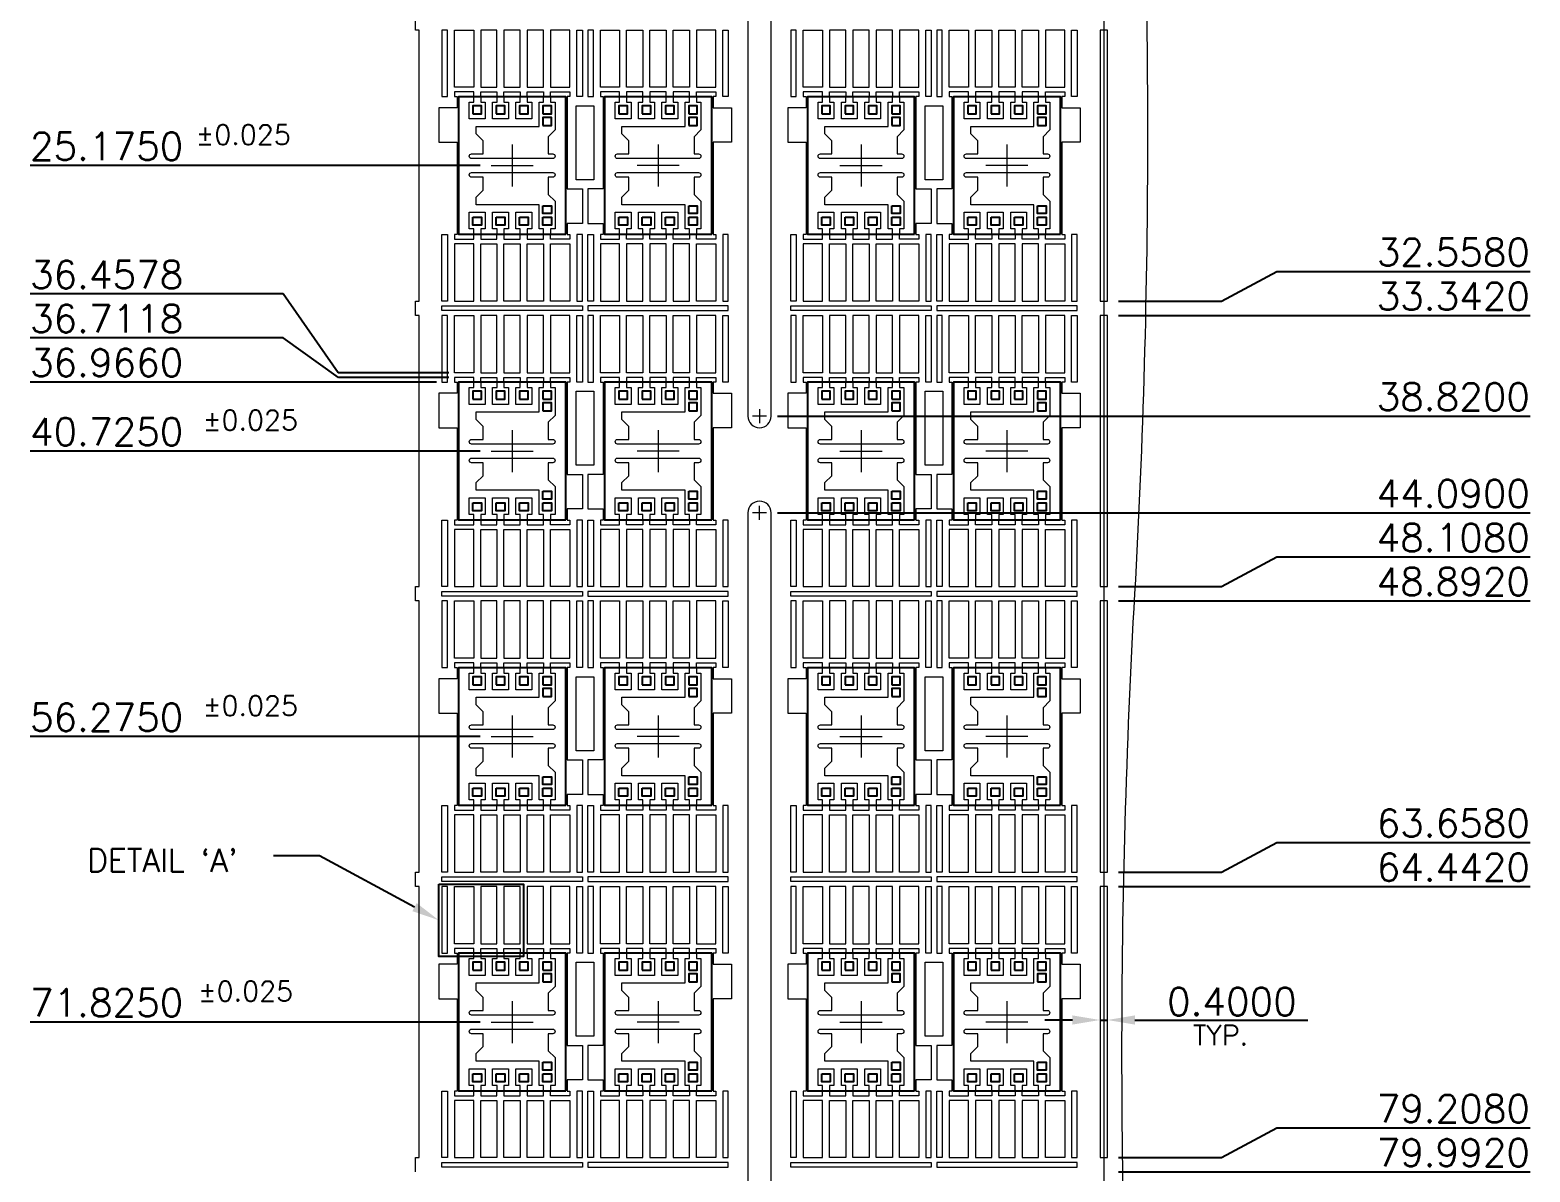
# Model space of a CAD drawing. Extents: x 13 to 152, y 24 to 226.
# Drawn here: x 12.8 to 94.5, y 127 to 189.2 of the extents above; entities that cross this region are included whole.
import ezdxf
from ezdxf.enums import TextEntityAlignment as Align
from ezdxf.lldxf.tags import DXFTag

# ---------------------------------------------------------------- set-up
doc = ezdxf.new("R2010")
doc.units = 0
for name, color, linetype in [('CEN', 2, 'CENTER'), ('COIN-LINE', 4, 'Continuous'), ('DIM', 7, 'Continuous'), ('LF-LINE', 1, 'Continuous'), ('PKG-OUT', 3, 'HIDDEN')]:
    doc.layers.add(name, color=color, linetype=linetype)
doc.styles.add('5.0-8.0 UNIT', font='SIMPLEX.shx', dxfattribs={"height": 0.15})
doc.styles.add('75_100   LAYOUT', font='SIMPLEX.shx', dxfattribs={"height": 1.5})
tags = doc.linetypes.add('CENTER', pattern=[2, 1.25, -0.25, 0.25, -0.25]).pattern_tags.tags
tags[10:11] = [DXFTag(74, 4), DXFTag(75, 0), DXFTag(340, '0'), DXFTag(46, 1.0), DXFTag(50, 0.0), DXFTag(44, 0.0), DXFTag(45, 0.0)]
tags[8:9] = [DXFTag(74, 4), DXFTag(75, 0), DXFTag(340, '0'), DXFTag(46, 1.0), DXFTag(50, 0.0), DXFTag(44, 0.0), DXFTag(45, 0.0)]
tags[6:7] = [DXFTag(74, 4), DXFTag(75, 0), DXFTag(340, '0'), DXFTag(46, 1.0), DXFTag(50, 0.0), DXFTag(44, 0.0), DXFTag(45, 0.0)]
tags[4:5] = [DXFTag(74, 4), DXFTag(75, 0), DXFTag(340, '0'), DXFTag(46, 1.0), DXFTag(50, 0.0), DXFTag(44, 0.0), DXFTag(45, 0.0)]
tags = doc.linetypes.add('HIDDEN', pattern=[0.375, 0.25, -0.125]).pattern_tags.tags
tags[6:7] = [DXFTag(74, 4), DXFTag(75, 0), DXFTag(340, '0'), DXFTag(46, 1.0), DXFTag(50, 0.0), DXFTag(44, 0.0), DXFTag(45, 0.0)]
tags[4:5] = [DXFTag(74, 4), DXFTag(75, 0), DXFTag(340, '0'), DXFTag(46, 1.0), DXFTag(50, 0.0), DXFTag(44, 0.0), DXFTag(45, 0.0)]

# ---------------------------------------------------------------- blocks, each defined once
blk = doc.blocks.new('A$C694c3807')
at = {"lineweight": 0}
for points in [[(2.096, 4.126), (2.096, 3.835), (2.337, 3.835), (2.337, 2.319), (1.969, 1.951), (1.969, 1.016), (2.21, 1.016, -1), (2.21, 0.762), (-2.21, 0.762, -1), (-2.21, 1.016), (-1.587, 1.016), (-1.587, 1.722), (-1.968, 2.103), (-1.968, 2.517), (1.473, 2.517), (1.473, 3.835), (1.715, 3.835), (1.715, 4.126)], [(1.715, -3.364), (1.715, -3.073), (1.473, -3.073), (1.473, -1.755), (-1.968, -1.755), (-1.968, -1.341), (-1.587, -0.96), (-1.587, -0.254), (-2.21, -0.254, -1), (-2.21, 0), (2.21, 0, -1), (2.21, -0.254), (1.969, -0.254), (1.969, -1.189), (2.337, -1.557), (2.337, -3.073), (2.096, -3.073), (2.096, -3.364)]]:
    blk.add_lwpolyline(points, format="xyb", dxfattribs=at)
for points in [[(-1.715, 4.126), (-1.715, 3.835), (-1.473, 3.835), (-1.473, 2.921), (-2.337, 2.921), (-2.337, 3.835), (-2.095, 3.835), (-2.095, 4.126)], [(-0.445, 4.126), (-0.445, 3.835), (-0.203, 3.835), (-0.203, 2.921), (-1.067, 2.921), (-1.067, 3.835), (-0.825, 3.835), (-0.825, 4.126)], [(0.826, 4.126), (0.826, 3.835), (1.067, 3.835), (1.067, 2.921), (0.203, 2.921), (0.203, 3.835), (0.444, 3.835), (0.444, 4.126)], [(-2.095, -3.364), (-2.095, -3.073), (-2.337, -3.073), (-2.337, -2.159), (-1.473, -2.159), (-1.473, -3.073), (-1.715, -3.073), (-1.715, -3.364)], [(-0.825, -3.364), (-0.825, -3.073), (-1.067, -3.073), (-1.067, -2.159), (-0.203, -2.159), (-0.203, -3.073), (-0.445, -3.073), (-0.445, -3.364)], [(0.444, -3.364), (0.444, -3.073), (0.203, -3.073), (0.203, -2.159), (1.067, -2.159), (1.067, -3.073), (0.826, -3.073), (0.826, -3.364)]]:
    blk.add_lwpolyline(points, dxfattribs=at)
for points in [[(-2.137, 3.201), (-1.673, 3.201), (-1.673, 3.635), (-2.137, 3.635)], [(-0.867, 3.201), (-0.403, 3.201), (-0.403, 3.635), (-0.867, 3.635)], [(0.403, 3.201), (0.867, 3.201), (0.867, 3.635), (0.403, 3.635)], [(1.673, 3.201), (2.137, 3.201), (2.137, 3.635), (1.673, 3.635)], [(1.673, 2.567), (2.137, 2.567), (2.137, 3.001), (1.673, 3.001)], [(-2.137, -2.439), (-1.673, -2.439), (-1.673, -2.873), (-2.137, -2.873)], [(-0.867, -2.439), (-0.403, -2.439), (-0.403, -2.873), (-0.867, -2.873)], [(0.403, -2.439), (0.867, -2.439), (0.867, -2.873), (0.403, -2.873)], [(1.673, -1.805), (2.137, -1.805), (2.137, -2.239), (1.673, -2.239)], [(1.673, -2.439), (2.137, -2.439), (2.137, -2.873), (1.673, -2.873)]]:
    blk.add_lwpolyline(points, close=True)
at = {"layer": 'PKG-OUT'}
blk.add_lwpolyline([(2.92, -3.364), (2.92, 4.126), (-2.92, 4.126), (-2.92, -3.364)], close=True, dxfattribs=at)

msp = doc.modelspace()

# ---------------------------------------------------------------- linework, layer by layer
at = {"lineweight": 0}
for points in [[(36.938, 185.527), (36.938, 185.795), (35.889, 185.795), (35.889, 185.541), (36.039, 185.541), (36.039, 184.932), (35.039, 184.932), (35.039, 183.052), (36.039, 183.052), (36.039, 181.637), (36.039, 181.637), (36.039, 178.023), (35.889, 178.023), (35.889, 177.769), (36.938, 177.769), (36.938, 178.037)], [(37.319, 185.527), (37.319, 185.795), (38.208, 185.795), (38.208, 185.527)], [(38.589, 185.527), (38.589, 185.795), (39.478, 185.795), (39.478, 185.527)], [(39.859, 185.527), (39.859, 185.795), (40.748, 185.795), (40.748, 185.527)], [(41.129, 185.527), (41.129, 185.795), (42.179, 185.795), (42.179, 185.541), (42.029, 185.541), (42.029, 185.541), (42.029, 180.512), (42.86, 180.512), (42.86, 178.632), (42.029, 178.632), (42.029, 178.023), (42.179, 178.023), (42.179, 177.769), (41.129, 177.769), (41.129, 178.037)], [(44.89, 185.527), (44.89, 185.795), (43.841, 185.795), (43.841, 185.541), (43.991, 185.541), (43.991, 185.541), (43.991, 180.512), (43.16, 180.512), (43.16, 178.632), (43.991, 178.632), (43.991, 178.023), (43.841, 178.023), (43.841, 177.769), (44.89, 177.769), (44.89, 178.037)], [(46.16, 185.527), (46.16, 185.795), (45.271, 185.795), (45.271, 185.527)], [(47.43, 185.527), (47.43, 185.795), (46.541, 185.795), (46.541, 185.527)], [(48.7, 185.527), (48.7, 185.795), (47.811, 185.795), (47.811, 185.527)], [(49.081, 185.527), (49.081, 185.795), (50.131, 185.795), (50.131, 185.541), (49.981, 185.541), (49.981, 184.932), (50.981, 184.932), (50.981, 183.052), (49.981, 183.052), (49.981, 181.637), (49.981, 181.637), (49.981, 178.023), (50.131, 178.023), (50.131, 177.769), (49.081, 177.769), (49.081, 178.037)], [(55.946, 185.527), (55.946, 185.795), (54.897, 185.795), (54.897, 185.541), (55.047, 185.541), (55.047, 184.932), (54.047, 184.932), (54.047, 183.052), (55.047, 183.052), (55.047, 181.637), (55.047, 181.637), (55.047, 178.023), (54.897, 178.023), (54.897, 177.769), (55.946, 177.769), (55.946, 178.037)], [(56.327, 185.527), (56.327, 185.795), (57.216, 185.795), (57.216, 185.527)], [(57.597, 185.527), (57.597, 185.795), (58.486, 185.795), (58.486, 185.527)], [(58.867, 185.527), (58.867, 185.795), (59.756, 185.795), (59.756, 185.527)], [(60.137, 185.527), (60.137, 185.795), (61.187, 185.795), (61.187, 185.541), (61.037, 185.541), (61.037, 185.541), (61.037, 180.512), (61.868, 180.512), (61.868, 178.632), (61.037, 178.632), (61.037, 178.023), (61.187, 178.023), (61.187, 177.769), (60.137, 177.769), (60.137, 178.037)], [(63.898, 185.527), (63.898, 185.795), (62.849, 185.795), (62.849, 185.541), (62.999, 185.541), (62.999, 185.541), (62.999, 180.512), (62.168, 180.512), (62.168, 178.632), (62.999, 178.632), (62.999, 178.023), (62.849, 178.023), (62.849, 177.769), (63.898, 177.769), (63.898, 178.037)], [(65.168, 185.527), (65.168, 185.795), (64.279, 185.795), (64.279, 185.527)], [(66.438, 185.527), (66.438, 185.795), (65.549, 185.795), (65.549, 185.527)], [(67.708, 185.527), (67.708, 185.795), (66.819, 185.795), (66.819, 185.527)], [(68.089, 185.527), (68.089, 185.795), (69.139, 185.795), (69.139, 185.541), (68.989, 185.541), (68.989, 184.932), (69.989, 184.932), (69.989, 183.052), (68.989, 183.052), (68.989, 181.637), (68.989, 181.637), (68.989, 178.023), (69.139, 178.023), (69.139, 177.769), (68.089, 177.769), (68.089, 178.037)], [(37.319, 178.037), (37.319, 177.769), (38.208, 177.769), (38.208, 178.037)], [(38.589, 178.037), (38.589, 177.769), (39.478, 177.769), (39.478, 178.037)], [(39.859, 178.037), (39.859, 177.769), (40.748, 177.769), (40.748, 178.037)], [(46.16, 178.037), (46.16, 177.769), (45.271, 177.769), (45.271, 178.037)], [(47.43, 178.037), (47.43, 177.769), (46.541, 177.769), (46.541, 178.037)], [(48.7, 178.037), (48.7, 177.769), (47.811, 177.769), (47.811, 178.037)], [(56.327, 178.037), (56.327, 177.769), (57.216, 177.769), (57.216, 178.037)], [(57.597, 178.037), (57.597, 177.769), (58.486, 177.769), (58.486, 178.037)], [(58.867, 178.037), (58.867, 177.769), (59.756, 177.769), (59.756, 178.037)], [(65.168, 178.037), (65.168, 177.769), (64.279, 177.769), (64.279, 178.037)], [(66.438, 178.037), (66.438, 177.769), (65.549, 177.769), (65.549, 178.037)], [(67.708, 178.037), (67.708, 177.769), (66.819, 177.769), (66.819, 178.037)], [(36.938, 169.977), (36.938, 170.245), (35.889, 170.245), (35.889, 169.991), (36.039, 169.991), (36.039, 169.382), (35.039, 169.382), (35.039, 167.502), (36.039, 167.502), (36.039, 166.107), (36.039, 166.107), (36.039, 162.473), (35.889, 162.473), (35.889, 162.219), (36.938, 162.219), (36.938, 162.487)], [(37.319, 169.977), (37.319, 170.245), (38.208, 170.245), (38.208, 169.977)], [(38.589, 169.977), (38.589, 170.245), (39.478, 170.245), (39.478, 169.977)], [(39.859, 169.977), (39.859, 170.245), (40.748, 170.245), (40.748, 169.977)], [(41.129, 169.977), (41.129, 170.245), (42.179, 170.245), (42.179, 169.991), (42.029, 169.991), (42.029, 169.991), (42.029, 164.962), (42.86, 164.962), (42.86, 163.082), (42.029, 163.082), (42.029, 162.473), (42.179, 162.473), (42.179, 162.219), (41.129, 162.219), (41.129, 162.487)], [(44.89, 169.977), (44.89, 170.245), (43.841, 170.245), (43.841, 169.991), (43.991, 169.991), (43.991, 169.991), (43.991, 164.962), (43.16, 164.962), (43.16, 163.082), (43.991, 163.082), (43.991, 162.473), (43.841, 162.473), (43.841, 162.219), (44.89, 162.219), (44.89, 162.487)], [(46.16, 169.977), (46.16, 170.245), (45.271, 170.245), (45.271, 169.977)], [(47.43, 169.977), (47.43, 170.245), (46.541, 170.245), (46.541, 169.977)], [(48.7, 169.977), (48.7, 170.245), (47.811, 170.245), (47.811, 169.977)], [(49.081, 169.977), (49.081, 170.245), (50.131, 170.245), (50.131, 169.991), (49.981, 169.991), (49.981, 169.382), (50.981, 169.382), (50.981, 167.502), (49.981, 167.502), (49.981, 166.087), (49.981, 166.087), (49.981, 162.473), (50.131, 162.473), (50.131, 162.219), (49.081, 162.219), (49.081, 162.487)], [(55.946, 169.977), (55.946, 170.245), (54.897, 170.245), (54.897, 169.991), (55.047, 169.991), (55.047, 169.382), (54.047, 169.382), (54.047, 167.502), (55.047, 167.502), (55.047, 166.087), (55.047, 166.087), (55.047, 162.473), (54.897, 162.473), (54.897, 162.219), (55.946, 162.219), (55.946, 162.487)], [(56.327, 169.977), (56.327, 170.245), (57.216, 170.245), (57.216, 169.977)], [(57.597, 169.977), (57.597, 170.245), (58.486, 170.245), (58.486, 169.977)], [(58.867, 169.977), (58.867, 170.245), (59.756, 170.245), (59.756, 169.977)], [(60.137, 169.977), (60.137, 170.245), (61.187, 170.245), (61.187, 169.991), (61.037, 169.991), (61.037, 169.991), (61.037, 164.962), (61.868, 164.962), (61.868, 163.082), (61.037, 163.082), (61.037, 162.473), (61.187, 162.473), (61.187, 162.219), (60.137, 162.219), (60.137, 162.487)], [(63.898, 169.977), (63.898, 170.245), (62.849, 170.245), (62.849, 169.991), (62.999, 169.991), (62.999, 169.991), (62.999, 164.962), (62.168, 164.962), (62.168, 163.082), (62.999, 163.082), (62.999, 162.473), (62.849, 162.473), (62.849, 162.219), (63.898, 162.219), (63.898, 162.487)], [(65.168, 169.977), (65.168, 170.245), (64.279, 170.245), (64.279, 169.977)], [(66.438, 169.977), (66.438, 170.245), (65.549, 170.245), (65.549, 169.977)], [(67.708, 169.977), (67.708, 170.245), (66.819, 170.245), (66.819, 169.977)], [(68.089, 169.977), (68.089, 170.245), (69.139, 170.245), (69.139, 169.991), (68.989, 169.991), (68.989, 169.382), (69.989, 169.382), (69.989, 167.502), (68.989, 167.502), (68.989, 166.087), (68.989, 166.087), (68.989, 162.473), (69.139, 162.473), (69.139, 162.219), (68.089, 162.219), (68.089, 162.487)], [(37.319, 162.487), (37.319, 162.219), (38.208, 162.219), (38.208, 162.487)], [(38.589, 162.487), (38.589, 162.219), (39.478, 162.219), (39.478, 162.487)], [(39.859, 162.487), (39.859, 162.219), (40.748, 162.219), (40.748, 162.487)], [(46.16, 162.487), (46.16, 162.219), (45.271, 162.219), (45.271, 162.487)], [(47.43, 162.487), (47.43, 162.219), (46.541, 162.219), (46.541, 162.487)], [(48.7, 162.487), (48.7, 162.219), (47.811, 162.219), (47.811, 162.487)], [(56.327, 162.487), (56.327, 162.219), (57.216, 162.219), (57.216, 162.487)], [(57.597, 162.487), (57.597, 162.219), (58.486, 162.219), (58.486, 162.487)], [(58.867, 162.487), (58.867, 162.219), (59.756, 162.219), (59.756, 162.487)], [(65.168, 162.487), (65.168, 162.219), (64.279, 162.219), (64.279, 162.487)], [(66.438, 162.487), (66.438, 162.219), (65.549, 162.219), (65.549, 162.487)], [(67.708, 162.487), (67.708, 162.219), (66.819, 162.219), (66.819, 162.487)], [(36.938, 154.427), (36.938, 154.695), (35.889, 154.695), (35.889, 154.441), (36.039, 154.441), (36.039, 153.832), (35.039, 153.832), (35.039, 151.952), (36.039, 151.952), (36.039, 150.537), (36.039, 150.537), (36.039, 146.923), (35.889, 146.923), (35.889, 146.669), (36.938, 146.669), (36.938, 146.937)], [(37.319, 154.427), (37.319, 154.695), (38.208, 154.695), (38.208, 154.427)], [(38.589, 154.427), (38.589, 154.695), (39.478, 154.695), (39.478, 154.427)], [(39.859, 154.427), (39.859, 154.695), (40.748, 154.695), (40.748, 154.427)], [(41.129, 154.427), (41.129, 154.695), (42.179, 154.695), (42.179, 154.441), (42.029, 154.441), (42.029, 154.441), (42.029, 149.412), (42.86, 149.412), (42.86, 147.532), (42.029, 147.532), (42.029, 146.923), (42.179, 146.923), (42.179, 146.669), (41.129, 146.669), (41.129, 146.937)], [(44.89, 154.427), (44.89, 154.695), (43.841, 154.695), (43.841, 154.441), (43.991, 154.441), (43.991, 154.441), (43.991, 149.412), (43.16, 149.412), (43.16, 147.532), (43.991, 147.532), (43.991, 146.923), (43.841, 146.923), (43.841, 146.669), (44.89, 146.669), (44.89, 146.937)], [(46.16, 154.427), (46.16, 154.695), (45.271, 154.695), (45.271, 154.427)], [(47.43, 154.427), (47.43, 154.695), (46.541, 154.695), (46.541, 154.427)], [(48.7, 154.427), (48.7, 154.695), (47.811, 154.695), (47.811, 154.427)], [(49.081, 154.427), (49.081, 154.695), (50.131, 154.695), (50.131, 154.441), (49.981, 154.441), (49.981, 153.832), (50.981, 153.832), (50.981, 151.952), (49.981, 151.952), (49.981, 150.537), (49.981, 150.537), (49.981, 146.923), (50.131, 146.923), (50.131, 146.669), (49.081, 146.669), (49.081, 146.937)], [(55.946, 154.427), (55.946, 154.695), (54.897, 154.695), (54.897, 154.441), (55.047, 154.441), (55.047, 153.832), (54.047, 153.832), (54.047, 151.952), (55.047, 151.952), (55.047, 150.537), (55.047, 150.537), (55.047, 146.923), (54.897, 146.923), (54.897, 146.669), (55.946, 146.669), (55.946, 146.937)], [(56.327, 154.427), (56.327, 154.695), (57.216, 154.695), (57.216, 154.427)], [(57.597, 154.427), (57.597, 154.695), (58.486, 154.695), (58.486, 154.427)], [(58.867, 154.427), (58.867, 154.695), (59.756, 154.695), (59.756, 154.427)], [(60.137, 154.427), (60.137, 154.695), (61.187, 154.695), (61.187, 154.441), (61.037, 154.441), (61.037, 154.441), (61.037, 149.412), (61.868, 149.412), (61.868, 147.532), (61.037, 147.532), (61.037, 146.923), (61.187, 146.923), (61.187, 146.669), (60.137, 146.669), (60.137, 146.937)], [(63.898, 154.427), (63.898, 154.695), (62.849, 154.695), (62.849, 154.441), (62.999, 154.441), (62.999, 154.441), (62.999, 149.412), (62.168, 149.412), (62.168, 147.532), (62.999, 147.532), (62.999, 146.923), (62.849, 146.923), (62.849, 146.669), (63.898, 146.669), (63.898, 146.937)], [(65.168, 154.427), (65.168, 154.695), (64.279, 154.695), (64.279, 154.427)], [(66.438, 154.427), (66.438, 154.695), (65.549, 154.695), (65.549, 154.427)], [(67.708, 154.427), (67.708, 154.695), (66.819, 154.695), (66.819, 154.427)], [(68.089, 154.427), (68.089, 154.695), (69.139, 154.695), (69.139, 154.441), (68.989, 154.441), (68.989, 153.832), (69.989, 153.832), (69.989, 151.952), (68.989, 151.952), (68.989, 150.537), (68.989, 150.537), (68.989, 146.923), (69.139, 146.923), (69.139, 146.669), (68.089, 146.669), (68.089, 146.937)], [(37.319, 146.937), (37.319, 146.669), (38.208, 146.669), (38.208, 146.937)], [(38.589, 146.937), (38.589, 146.669), (39.478, 146.669), (39.478, 146.937)], [(39.859, 146.937), (39.859, 146.669), (40.748, 146.669), (40.748, 146.937)], [(46.16, 146.937), (46.16, 146.669), (45.271, 146.669), (45.271, 146.937)], [(47.43, 146.937), (47.43, 146.669), (46.541, 146.669), (46.541, 146.937)], [(48.7, 146.937), (48.7, 146.669), (47.811, 146.669), (47.811, 146.937)], [(56.327, 146.937), (56.327, 146.669), (57.216, 146.669), (57.216, 146.937)], [(57.597, 146.937), (57.597, 146.669), (58.486, 146.669), (58.486, 146.937)], [(58.867, 146.937), (58.867, 146.669), (59.756, 146.669), (59.756, 146.937)], [(65.168, 146.937), (65.168, 146.669), (64.279, 146.669), (64.279, 146.937)], [(66.438, 146.937), (66.438, 146.669), (65.549, 146.669), (65.549, 146.937)], [(67.708, 146.937), (67.708, 146.669), (66.819, 146.669), (66.819, 146.937)], [(36.938, 138.877), (36.938, 139.145), (35.889, 139.145), (35.889, 138.891), (36.039, 138.891), (36.039, 138.282), (35.039, 138.282), (35.039, 136.402), (36.039, 136.402), (36.039, 134.987), (36.039, 134.987), (36.039, 131.373), (35.889, 131.373), (35.889, 131.119), (36.938, 131.119), (36.938, 131.387)], [(37.319, 138.877), (37.319, 139.145), (38.208, 139.145), (38.208, 138.877)], [(38.589, 138.877), (38.589, 139.145), (39.478, 139.145), (39.478, 138.877)], [(39.859, 138.877), (39.859, 139.145), (40.748, 139.145), (40.748, 138.877)], [(41.129, 138.877), (41.129, 139.145), (42.179, 139.145), (42.179, 138.891), (42.029, 138.891), (42.029, 138.891), (42.029, 133.862), (42.86, 133.862), (42.86, 131.982), (42.029, 131.982), (42.029, 131.373), (42.179, 131.373), (42.179, 131.119), (41.129, 131.119), (41.129, 131.387)], [(44.89, 138.877), (44.89, 139.145), (43.841, 139.145), (43.841, 138.891), (43.991, 138.891), (43.991, 138.891), (43.991, 133.862), (43.16, 133.862), (43.16, 131.982), (43.991, 131.982), (43.991, 131.373), (43.841, 131.373), (43.841, 131.119), (44.89, 131.119), (44.89, 131.387)], [(46.16, 138.877), (46.16, 139.145), (45.271, 139.145), (45.271, 138.877)], [(47.43, 138.877), (47.43, 139.145), (46.541, 139.145), (46.541, 138.877)], [(48.7, 138.877), (48.7, 139.145), (47.811, 139.145), (47.811, 138.877)], [(49.081, 138.877), (49.081, 139.145), (50.131, 139.145), (50.131, 138.891), (49.981, 138.891), (49.981, 138.282), (50.981, 138.282), (50.981, 136.402), (49.981, 136.402), (49.981, 134.987), (49.981, 134.987), (49.981, 131.373), (50.131, 131.373), (50.131, 131.119), (49.081, 131.119), (49.081, 131.387)], [(55.946, 138.877), (55.946, 139.145), (54.897, 139.145), (54.897, 138.891), (55.047, 138.891), (55.047, 138.282), (54.047, 138.282), (54.047, 136.402), (55.047, 136.402), (55.047, 134.987), (55.047, 134.987), (55.047, 131.373), (54.897, 131.373), (54.897, 131.119), (55.946, 131.119), (55.946, 131.387)], [(56.327, 138.877), (56.327, 139.145), (57.216, 139.145), (57.216, 138.877)], [(57.597, 138.877), (57.597, 139.145), (58.486, 139.145), (58.486, 138.877)], [(58.867, 138.877), (58.867, 139.145), (59.756, 139.145), (59.756, 138.877)], [(60.137, 138.877), (60.137, 139.145), (61.187, 139.145), (61.187, 138.891), (61.037, 138.891), (61.037, 138.891), (61.037, 133.862), (61.868, 133.862), (61.868, 131.982), (61.037, 131.982), (61.037, 131.373), (61.187, 131.373), (61.187, 131.119), (60.137, 131.119), (60.137, 131.387)], [(63.898, 138.877), (63.898, 139.145), (62.849, 139.145), (62.849, 138.891), (62.999, 138.891), (62.999, 138.891), (62.999, 133.862), (62.168, 133.862), (62.168, 131.982), (62.999, 131.982), (62.999, 131.373), (62.849, 131.373), (62.849, 131.119), (63.898, 131.119), (63.898, 131.387)], [(65.168, 138.877), (65.168, 139.145), (64.279, 139.145), (64.279, 138.877)], [(66.438, 138.877), (66.438, 139.145), (65.549, 139.145), (65.549, 138.877)], [(67.708, 138.877), (67.708, 139.145), (66.819, 139.145), (66.819, 138.877)], [(68.089, 138.877), (68.089, 139.145), (69.139, 139.145), (69.139, 138.891), (68.989, 138.891), (68.989, 138.282), (69.989, 138.282), (69.989, 136.402), (68.989, 136.402), (68.989, 134.987), (68.989, 134.987), (68.989, 131.373), (69.139, 131.373), (69.139, 131.119), (68.089, 131.119), (68.089, 131.387)], [(37.319, 131.387), (37.319, 131.119), (38.208, 131.119), (38.208, 131.387)], [(38.589, 131.387), (38.589, 131.119), (39.478, 131.119), (39.478, 131.387)], [(39.859, 131.387), (39.859, 131.119), (40.748, 131.119), (40.748, 131.387)], [(46.16, 131.387), (46.16, 131.119), (45.271, 131.119), (45.271, 131.387)], [(47.43, 131.387), (47.43, 131.119), (46.541, 131.119), (46.541, 131.387)], [(48.7, 131.387), (48.7, 131.119), (47.811, 131.119), (47.811, 131.387)], [(56.327, 131.387), (56.327, 131.119), (57.216, 131.119), (57.216, 131.387)], [(57.597, 131.387), (57.597, 131.119), (58.486, 131.119), (58.486, 131.387)], [(58.867, 131.387), (58.867, 131.119), (59.756, 131.119), (59.756, 131.387)], [(65.168, 131.387), (65.168, 131.119), (64.279, 131.119), (64.279, 131.387)], [(66.438, 131.387), (66.438, 131.119), (65.549, 131.119), (65.549, 131.387)], [(67.708, 131.387), (67.708, 131.119), (66.819, 131.119), (66.819, 131.387)]]:
    msp.add_lwpolyline(points, dxfattribs=at)
for points in [[(42.529, 181.012), (42.529, 185.041), (43.491, 185.041), (43.491, 181.012)], [(61.537, 181.012), (61.537, 185.041), (62.499, 185.041), (62.499, 181.012)], [(42.529, 165.462), (42.529, 169.491), (43.491, 169.491), (43.491, 165.462)], [(61.537, 165.462), (61.537, 169.491), (62.499, 169.491), (62.499, 165.462)], [(42.529, 149.912), (42.529, 153.941), (43.491, 153.941), (43.491, 149.912)], [(61.537, 149.912), (61.537, 153.941), (62.499, 153.941), (62.499, 149.912)], [(42.529, 134.362), (42.529, 138.391), (43.491, 138.391), (43.491, 134.362)], [(61.537, 134.362), (61.537, 138.391), (62.499, 138.391), (62.499, 134.362)]]:
    msp.add_lwpolyline(points, close=True, dxfattribs=at)
at = {"layer": 'CEN', "linetype": 'CENTER', "lineweight": 0}
for p, q in [((71.264, 208.457), (71.264, 108.457)), ((39.034, 182.927), (39.034, 180.637)), ((46.986, 182.927), (46.986, 180.637)), ((58.042, 182.927), (58.042, 180.637)), ((65.994, 182.927), (65.994, 180.637)), ((37.889, 181.782), (40.179, 181.782)), ((48.131, 181.782), (45.841, 181.782)), ((56.897, 181.782), (59.187, 181.782)), ((67.139, 181.782), (64.849, 181.782)), ((39.034, 167.377), (39.034, 165.087)), ((46.986, 167.377), (46.986, 165.087)), ((58.042, 167.377), (58.042, 165.087)), ((65.994, 167.377), (65.994, 165.087)), ((37.889, 166.232), (40.179, 166.232)), ((48.131, 166.232), (45.841, 166.232)), ((56.897, 166.232), (59.187, 166.232)), ((67.139, 166.232), (64.849, 166.232)), ((39.034, 151.827), (39.034, 149.537)), ((46.986, 151.827), (46.986, 149.537)), ((58.042, 151.827), (58.042, 149.537)), ((65.994, 151.827), (65.994, 149.537)), ((37.889, 150.682), (40.179, 150.682)), ((48.131, 150.682), (45.841, 150.682)), ((56.897, 150.682), (59.187, 150.682)), ((67.139, 150.682), (64.849, 150.682)), ((39.034, 136.277), (39.034, 133.987)), ((46.986, 136.277), (46.986, 133.987)), ((58.042, 136.277), (58.042, 133.987)), ((65.994, 136.277), (65.994, 133.987)), ((37.889, 135.132), (40.179, 135.132)), ((48.131, 135.132), (45.841, 135.132)), ((56.897, 135.132), (59.187, 135.132)), ((67.139, 135.132), (64.849, 135.132))]:
    msp.add_line(p, q, dxfattribs=at)
for points in [[(52.514, 168.518), (52.514, 167.756)], [(52.895, 168.137), (52.133, 168.137)], [(52.895, 162.867), (52.133, 162.867)], [(52.514, 162.486), (52.514, 163.248)]]:
    msp.add_lwpolyline(points, dxfattribs=at)
at = {"layer": 'COIN-LINE'}
for p, q in [((29.564, 181.782), (26.564, 181.782)), ((77.693, 174.399), (80.693, 176.015)), ((29.554, 170.499), (26.564, 174.791)), ((77.693, 173.615), (80.693, 173.615)), ((29.564, 170.245), (26.564, 172.391)), ((29.564, 169.991), (26.564, 169.991)), ((77.693, 168.137), (80.693, 168.137)), ((29.564, 166.232), (26.564, 166.232)), ((77.693, 162.867), (80.693, 162.867)), ((77.693, 158.849), (80.693, 160.465)), ((77.693, 158.065), (80.693, 158.065)), ((29.564, 150.682), (26.564, 150.682)), ((77.693, 143.299), (80.693, 144.915)), ((77.693, 142.515), (80.693, 142.515)), ((29.564, 135.132), (26.564, 135.132)), ((77.693, 127.749), (80.693, 129.365)), ((77.693, 126.965), (80.693, 126.965))]:
    msp.add_line(p, q, dxfattribs=at)
at = {"layer": 'DIM'}
for p, q in [((26.564, 181.782), (12.764, 181.782)), ((37.289, 181.782), (29.564, 181.782)), ((80.693, 176.015), (94.493, 176.015)), ((26.564, 174.791), (12.764, 174.791)), ((72.064, 174.399), (77.693, 174.399)), ((72.064, 173.615), (77.693, 173.615)), ((80.693, 173.615), (94.493, 173.615)), ((26.564, 172.391), (12.764, 172.391)), ((35.589, 170.499), (29.554, 170.499)), ((35.589, 170.245), (29.564, 170.245)), ((26.564, 169.991), (12.764, 169.991)), ((34.908, 169.991), (29.564, 169.991)), ((53.495, 168.137), (77.693, 168.137)), ((80.693, 168.137), (94.493, 168.137)), ((26.564, 166.232), (12.764, 166.232)), ((37.289, 166.232), (29.564, 166.232)), ((53.495, 162.867), (77.693, 162.867)), ((80.693, 162.867), (94.493, 162.867)), ((80.693, 160.465), (94.493, 160.465)), ((72.064, 158.849), (77.693, 158.849)), ((72.064, 158.065), (77.693, 158.065)), ((80.693, 158.065), (94.493, 158.065)), ((26.564, 150.682), (12.764, 150.682)), ((37.289, 150.682), (29.564, 150.682)), ((80.693, 144.915), (94.493, 144.915)), ((72.064, 143.299), (77.693, 143.299)), ((72.064, 142.515), (77.693, 142.515)), ((80.693, 142.515), (94.493, 142.515)), ((26.564, 135.132), (12.764, 135.132)), ((37.289, 135.132), (29.564, 135.132)), ((69.564, 135.243), (68.064, 135.243)), ((71.064, 135.243), (71.464, 135.243)), ((72.964, 135.243), (82.392, 135.243)), ((80.693, 129.365), (94.493, 129.365)), ((72.064, 127.749), (77.693, 127.749)), ((72.064, 126.965), (77.693, 126.965)), ((80.693, 126.965), (94.493, 126.965))]:
    msp.add_line(p, q, dxfattribs=at)
at = {"layer": 'DIM', "linetype": 'ByBlock', "lineweight": -2}
for p, q in [((28.536, 144.184), (26.036, 144.184)), ((33.715, 141.391), (28.536, 144.184))]:
    msp.add_line(p, q, dxfattribs=at)
at = {"layer": 'DIM'}
for points in [[(33.834, 141.611), (35.035, 140.68), (33.596, 141.171)], [(69.564, 135.493), (69.564, 134.993), (71.064, 135.243)], [(72.964, 135.493), (72.964, 134.993), (71.464, 135.243)]]:
    msp.add_solid(points, dxfattribs=at)
at = {"layer": 'LF-LINE', "lineweight": 0}
msp.add_lwpolyline([(72.947, 208.457, -0.028151), (72.947, 158.457, 0.028151), (72.947, 108.457)], format="xyb", dxfattribs=at)
for points in [[(53.149, 193.967, 1), (51.879, 193.967), (51.879, 168.137, 1), (53.149, 168.137)], [(53.149, 162.867, 1), (51.879, 162.867), (51.879, 121.487, 1), (53.149, 121.487)]]:
    msp.add_lwpolyline(points, format="xyb", close=True, dxfattribs=at)
msp.add_lwpolyline([(33.764, 126.965), (33.764, 127.749), (33.964, 127.749), (33.964, 142.515), (33.764, 142.515), (33.764, 143.299), (33.964, 143.299), (33.964, 158.065), (33.764, 158.065), (33.764, 158.849), (33.964, 158.849), (33.964, 173.615), (33.764, 173.615), (33.764, 174.399), (33.964, 174.399), (33.964, 189.165), (33.764, 189.165), (33.764, 189.949)], dxfattribs=at)
for points in [[(35.208, 185.541), (35.508, 185.541), (35.508, 189.165), (35.208, 189.165)], [(36.938, 186.049), (35.889, 186.049), (35.889, 189.165), (36.938, 189.165)], [(37.319, 186.049), (38.208, 186.049), (38.208, 189.165), (37.319, 189.165)], [(38.589, 186.049), (39.478, 186.049), (39.478, 189.165), (38.589, 189.165)], [(39.859, 186.049), (40.748, 186.049), (40.748, 189.165), (39.859, 189.165)], [(41.129, 186.049), (42.179, 186.049), (42.179, 189.165), (41.129, 189.165)], [(42.86, 185.541), (42.56, 185.541), (42.56, 189.165), (42.86, 189.165)], [(43.16, 185.541), (43.46, 185.541), (43.46, 189.165), (43.16, 189.165)], [(44.89, 186.049), (43.841, 186.049), (43.841, 189.165), (44.89, 189.165)], [(46.16, 186.049), (45.271, 186.049), (45.271, 189.165), (46.16, 189.165)], [(47.43, 186.049), (46.541, 186.049), (46.541, 189.165), (47.43, 189.165)], [(48.7, 186.049), (47.811, 186.049), (47.811, 189.165), (48.7, 189.165)], [(49.081, 186.049), (50.131, 186.049), (50.131, 189.165), (49.081, 189.165)], [(50.812, 185.541), (50.512, 185.541), (50.512, 189.165), (50.812, 189.165)], [(54.216, 185.541), (54.516, 185.541), (54.516, 189.165), (54.216, 189.165)], [(55.946, 186.049), (54.897, 186.049), (54.897, 189.165), (55.946, 189.165)], [(56.327, 186.049), (57.216, 186.049), (57.216, 189.165), (56.327, 189.165)], [(57.597, 186.049), (58.486, 186.049), (58.486, 189.165), (57.597, 189.165)], [(58.867, 186.049), (59.756, 186.049), (59.756, 189.165), (58.867, 189.165)], [(60.137, 186.049), (61.187, 186.049), (61.187, 189.165), (60.137, 189.165)], [(61.868, 185.541), (61.568, 185.541), (61.568, 189.165), (61.868, 189.165)], [(62.168, 185.541), (62.468, 185.541), (62.468, 189.165), (62.168, 189.165)], [(63.898, 186.049), (62.849, 186.049), (62.849, 189.165), (63.898, 189.165)], [(65.168, 186.049), (64.279, 186.049), (64.279, 189.165), (65.168, 189.165)], [(66.438, 186.049), (65.549, 186.049), (65.549, 189.165), (66.438, 189.165)], [(67.708, 186.049), (66.819, 186.049), (66.819, 189.165), (67.708, 189.165)], [(68.089, 186.049), (69.139, 186.049), (69.139, 189.165), (68.089, 189.165)], [(69.82, 185.541), (69.52, 185.541), (69.52, 189.165), (69.82, 189.165)], [(71.064, 174.399), (71.464, 174.399), (71.464, 189.165), (71.064, 189.165)], [(35.208, 178.023), (35.508, 178.023), (35.508, 174.399), (35.208, 174.399)], [(36.938, 177.515), (35.889, 177.515), (35.889, 174.399), (36.938, 174.399)], [(37.319, 177.515), (38.208, 177.515), (38.208, 174.399), (37.319, 174.399)], [(38.589, 177.515), (39.478, 177.515), (39.478, 174.399), (38.589, 174.399)], [(39.859, 177.515), (40.748, 177.515), (40.748, 174.399), (39.859, 174.399)], [(41.129, 177.515), (42.179, 177.515), (42.179, 174.399), (41.129, 174.399)], [(42.86, 178.023), (42.56, 178.023), (42.56, 174.399), (42.86, 174.399)], [(43.16, 178.023), (43.46, 178.023), (43.46, 174.399), (43.16, 174.399)], [(44.89, 177.515), (43.841, 177.515), (43.841, 174.399), (44.89, 174.399)], [(46.16, 177.515), (45.271, 177.515), (45.271, 174.399), (46.16, 174.399)], [(47.43, 177.515), (46.541, 177.515), (46.541, 174.399), (47.43, 174.399)], [(48.7, 177.515), (47.811, 177.515), (47.811, 174.399), (48.7, 174.399)], [(49.081, 177.515), (50.131, 177.515), (50.131, 174.399), (49.081, 174.399)], [(50.812, 178.023), (50.512, 178.023), (50.512, 174.399), (50.812, 174.399)], [(54.216, 178.023), (54.516, 178.023), (54.516, 174.399), (54.216, 174.399)], [(55.946, 177.515), (54.897, 177.515), (54.897, 174.399), (55.946, 174.399)], [(56.327, 177.515), (57.216, 177.515), (57.216, 174.399), (56.327, 174.399)], [(57.597, 177.515), (58.486, 177.515), (58.486, 174.399), (57.597, 174.399)], [(58.867, 177.515), (59.756, 177.515), (59.756, 174.399), (58.867, 174.399)], [(60.137, 177.515), (61.187, 177.515), (61.187, 174.399), (60.137, 174.399)], [(61.868, 178.023), (61.568, 178.023), (61.568, 174.399), (61.868, 174.399)], [(62.168, 178.023), (62.468, 178.023), (62.468, 174.399), (62.168, 174.399)], [(63.898, 177.515), (62.849, 177.515), (62.849, 174.399), (63.898, 174.399)], [(65.168, 177.515), (64.279, 177.515), (64.279, 174.399), (65.168, 174.399)], [(66.438, 177.515), (65.549, 177.515), (65.549, 174.399), (66.438, 174.399)], [(67.708, 177.515), (66.819, 177.515), (66.819, 174.399), (67.708, 174.399)], [(68.089, 177.515), (69.139, 177.515), (69.139, 174.399), (68.089, 174.399)], [(69.82, 178.023), (69.52, 178.023), (69.52, 174.399), (69.82, 174.399)], [(35.208, 174.134), (42.86, 174.134), (42.86, 173.88), (35.208, 173.88)], [(50.812, 174.134), (43.16, 174.134), (43.16, 173.88), (50.812, 173.88)], [(54.216, 174.134), (61.868, 174.134), (61.868, 173.88), (54.216, 173.88)], [(69.82, 174.134), (62.168, 174.134), (62.168, 173.88), (69.82, 173.88)], [(35.208, 169.991), (35.508, 169.991), (35.508, 173.615), (35.208, 173.615)], [(36.938, 170.499), (35.889, 170.499), (35.889, 173.615), (36.938, 173.615)], [(37.319, 170.499), (38.208, 170.499), (38.208, 173.615), (37.319, 173.615)], [(38.589, 170.499), (39.478, 170.499), (39.478, 173.615), (38.589, 173.615)], [(39.859, 170.499), (40.748, 170.499), (40.748, 173.615), (39.859, 173.615)], [(41.129, 170.499), (42.179, 170.499), (42.179, 173.615), (41.129, 173.615)], [(42.86, 169.991), (42.56, 169.991), (42.56, 173.615), (42.86, 173.615)], [(43.16, 169.991), (43.46, 169.991), (43.46, 173.615), (43.16, 173.615)], [(44.89, 170.499), (43.841, 170.499), (43.841, 173.615), (44.89, 173.615)], [(46.16, 170.499), (45.271, 170.499), (45.271, 173.615), (46.16, 173.615)], [(47.43, 170.499), (46.541, 170.499), (46.541, 173.615), (47.43, 173.615)], [(48.7, 170.499), (47.811, 170.499), (47.811, 173.615), (48.7, 173.615)], [(49.081, 170.499), (50.131, 170.499), (50.131, 173.615), (49.081, 173.615)], [(50.812, 169.991), (50.512, 169.991), (50.512, 173.615), (50.812, 173.615)], [(54.216, 169.991), (54.516, 169.991), (54.516, 173.615), (54.216, 173.615)], [(55.946, 170.499), (54.897, 170.499), (54.897, 173.615), (55.946, 173.615)], [(56.327, 170.499), (57.216, 170.499), (57.216, 173.615), (56.327, 173.615)], [(57.597, 170.499), (58.486, 170.499), (58.486, 173.615), (57.597, 173.615)], [(58.867, 170.499), (59.756, 170.499), (59.756, 173.615), (58.867, 173.615)], [(60.137, 170.499), (61.187, 170.499), (61.187, 173.615), (60.137, 173.615)], [(61.868, 169.991), (61.568, 169.991), (61.568, 173.615), (61.868, 173.615)], [(62.168, 169.991), (62.468, 169.991), (62.468, 173.615), (62.168, 173.615)], [(63.898, 170.499), (62.849, 170.499), (62.849, 173.615), (63.898, 173.615)], [(65.168, 170.499), (64.279, 170.499), (64.279, 173.615), (65.168, 173.615)], [(66.438, 170.499), (65.549, 170.499), (65.549, 173.615), (66.438, 173.615)], [(67.708, 170.499), (66.819, 170.499), (66.819, 173.615), (67.708, 173.615)], [(68.089, 170.499), (69.139, 170.499), (69.139, 173.615), (68.089, 173.615)], [(69.82, 169.991), (69.52, 169.991), (69.52, 173.615), (69.82, 173.615)], [(71.064, 158.849), (71.464, 158.849), (71.464, 173.615), (71.064, 173.615)], [(35.208, 162.473), (35.508, 162.473), (35.508, 158.849), (35.208, 158.849)], [(36.938, 161.965), (35.889, 161.965), (35.889, 158.849), (36.938, 158.849)], [(37.319, 161.965), (38.208, 161.965), (38.208, 158.849), (37.319, 158.849)], [(38.589, 161.965), (39.478, 161.965), (39.478, 158.849), (38.589, 158.849)], [(39.859, 161.965), (40.748, 161.965), (40.748, 158.849), (39.859, 158.849)], [(41.129, 161.965), (42.179, 161.965), (42.179, 158.849), (41.129, 158.849)], [(42.86, 162.473), (42.56, 162.473), (42.56, 158.849), (42.86, 158.849)], [(43.16, 162.473), (43.46, 162.473), (43.46, 158.849), (43.16, 158.849)], [(44.89, 161.965), (43.841, 161.965), (43.841, 158.849), (44.89, 158.849)], [(46.16, 161.965), (45.271, 161.965), (45.271, 158.849), (46.16, 158.849)], [(47.43, 161.965), (46.541, 161.965), (46.541, 158.849), (47.43, 158.849)], [(48.7, 161.965), (47.811, 161.965), (47.811, 158.849), (48.7, 158.849)], [(49.081, 161.965), (50.131, 161.965), (50.131, 158.849), (49.081, 158.849)], [(50.812, 162.473), (50.512, 162.473), (50.512, 158.849), (50.812, 158.849)], [(54.216, 162.473), (54.516, 162.473), (54.516, 158.849), (54.216, 158.849)], [(55.946, 161.965), (54.897, 161.965), (54.897, 158.849), (55.946, 158.849)], [(56.327, 161.965), (57.216, 161.965), (57.216, 158.849), (56.327, 158.849)], [(57.597, 161.965), (58.486, 161.965), (58.486, 158.849), (57.597, 158.849)], [(58.867, 161.965), (59.756, 161.965), (59.756, 158.849), (58.867, 158.849)], [(60.137, 161.965), (61.187, 161.965), (61.187, 158.849), (60.137, 158.849)], [(61.868, 162.473), (61.568, 162.473), (61.568, 158.849), (61.868, 158.849)], [(62.168, 162.473), (62.468, 162.473), (62.468, 158.849), (62.168, 158.849)], [(63.898, 161.965), (62.849, 161.965), (62.849, 158.849), (63.898, 158.849)], [(65.168, 161.965), (64.279, 161.965), (64.279, 158.849), (65.168, 158.849)], [(66.438, 161.965), (65.549, 161.965), (65.549, 158.849), (66.438, 158.849)], [(67.708, 161.965), (66.819, 161.965), (66.819, 158.849), (67.708, 158.849)], [(68.089, 161.965), (69.139, 161.965), (69.139, 158.849), (68.089, 158.849)], [(69.82, 162.473), (69.52, 162.473), (69.52, 158.849), (69.82, 158.849)], [(35.208, 158.584), (42.86, 158.584), (42.86, 158.33), (35.208, 158.33)], [(50.812, 158.584), (43.16, 158.584), (43.16, 158.33), (50.812, 158.33)], [(54.216, 158.584), (61.868, 158.584), (61.868, 158.33), (54.216, 158.33)], [(69.82, 158.584), (62.168, 158.584), (62.168, 158.33), (69.82, 158.33)], [(35.208, 154.441), (35.508, 154.441), (35.508, 158.065), (35.208, 158.065)], [(36.938, 154.949), (35.889, 154.949), (35.889, 158.065), (36.938, 158.065)], [(37.319, 154.949), (38.208, 154.949), (38.208, 158.065), (37.319, 158.065)], [(38.589, 154.949), (39.478, 154.949), (39.478, 158.065), (38.589, 158.065)], [(39.859, 154.949), (40.748, 154.949), (40.748, 158.065), (39.859, 158.065)], [(41.129, 154.949), (42.179, 154.949), (42.179, 158.065), (41.129, 158.065)], [(42.86, 154.441), (42.56, 154.441), (42.56, 158.065), (42.86, 158.065)], [(43.16, 154.441), (43.46, 154.441), (43.46, 158.065), (43.16, 158.065)], [(44.89, 154.949), (43.841, 154.949), (43.841, 158.065), (44.89, 158.065)], [(46.16, 154.949), (45.271, 154.949), (45.271, 158.065), (46.16, 158.065)], [(47.43, 154.949), (46.541, 154.949), (46.541, 158.065), (47.43, 158.065)], [(48.7, 154.949), (47.811, 154.949), (47.811, 158.065), (48.7, 158.065)], [(49.081, 154.949), (50.131, 154.949), (50.131, 158.065), (49.081, 158.065)], [(50.812, 154.441), (50.512, 154.441), (50.512, 158.065), (50.812, 158.065)], [(54.216, 154.441), (54.516, 154.441), (54.516, 158.065), (54.216, 158.065)], [(55.946, 154.949), (54.897, 154.949), (54.897, 158.065), (55.946, 158.065)], [(56.327, 154.949), (57.216, 154.949), (57.216, 158.065), (56.327, 158.065)], [(57.597, 154.949), (58.486, 154.949), (58.486, 158.065), (57.597, 158.065)], [(58.867, 154.949), (59.756, 154.949), (59.756, 158.065), (58.867, 158.065)], [(60.137, 154.949), (61.187, 154.949), (61.187, 158.065), (60.137, 158.065)], [(61.868, 154.441), (61.568, 154.441), (61.568, 158.065), (61.868, 158.065)], [(62.168, 154.441), (62.468, 154.441), (62.468, 158.065), (62.168, 158.065)], [(63.898, 154.949), (62.849, 154.949), (62.849, 158.065), (63.898, 158.065)], [(65.168, 154.949), (64.279, 154.949), (64.279, 158.065), (65.168, 158.065)], [(66.438, 154.949), (65.549, 154.949), (65.549, 158.065), (66.438, 158.065)], [(67.708, 154.949), (66.819, 154.949), (66.819, 158.065), (67.708, 158.065)], [(68.089, 154.949), (69.139, 154.949), (69.139, 158.065), (68.089, 158.065)], [(69.82, 154.441), (69.52, 154.441), (69.52, 158.065), (69.82, 158.065)], [(71.064, 143.299), (71.464, 143.299), (71.464, 158.065), (71.064, 158.065)], [(35.208, 146.923), (35.508, 146.923), (35.508, 143.299), (35.208, 143.299)], [(36.938, 146.415), (35.889, 146.415), (35.889, 143.299), (36.938, 143.299)], [(37.319, 146.415), (38.208, 146.415), (38.208, 143.299), (37.319, 143.299)], [(38.589, 146.415), (39.478, 146.415), (39.478, 143.299), (38.589, 143.299)], [(39.859, 146.415), (40.748, 146.415), (40.748, 143.299), (39.859, 143.299)], [(41.129, 146.415), (42.179, 146.415), (42.179, 143.299), (41.129, 143.299)], [(42.86, 146.923), (42.56, 146.923), (42.56, 143.299), (42.86, 143.299)], [(43.16, 146.923), (43.46, 146.923), (43.46, 143.299), (43.16, 143.299)], [(44.89, 146.415), (43.841, 146.415), (43.841, 143.299), (44.89, 143.299)], [(46.16, 146.415), (45.271, 146.415), (45.271, 143.299), (46.16, 143.299)], [(47.43, 146.415), (46.541, 146.415), (46.541, 143.299), (47.43, 143.299)], [(48.7, 146.415), (47.811, 146.415), (47.811, 143.299), (48.7, 143.299)], [(49.081, 146.415), (50.131, 146.415), (50.131, 143.299), (49.081, 143.299)], [(50.812, 146.923), (50.512, 146.923), (50.512, 143.299), (50.812, 143.299)], [(54.216, 146.923), (54.516, 146.923), (54.516, 143.299), (54.216, 143.299)], [(55.946, 146.415), (54.897, 146.415), (54.897, 143.299), (55.946, 143.299)], [(56.327, 146.415), (57.216, 146.415), (57.216, 143.299), (56.327, 143.299)], [(57.597, 146.415), (58.486, 146.415), (58.486, 143.299), (57.597, 143.299)], [(58.867, 146.415), (59.756, 146.415), (59.756, 143.299), (58.867, 143.299)], [(60.137, 146.415), (61.187, 146.415), (61.187, 143.299), (60.137, 143.299)], [(61.868, 146.923), (61.568, 146.923), (61.568, 143.299), (61.868, 143.299)], [(62.168, 146.923), (62.468, 146.923), (62.468, 143.299), (62.168, 143.299)], [(63.898, 146.415), (62.849, 146.415), (62.849, 143.299), (63.898, 143.299)], [(65.168, 146.415), (64.279, 146.415), (64.279, 143.299), (65.168, 143.299)], [(66.438, 146.415), (65.549, 146.415), (65.549, 143.299), (66.438, 143.299)], [(67.708, 146.415), (66.819, 146.415), (66.819, 143.299), (67.708, 143.299)], [(68.089, 146.415), (69.139, 146.415), (69.139, 143.299), (68.089, 143.299)], [(69.82, 146.923), (69.52, 146.923), (69.52, 143.299), (69.82, 143.299)], [(35.208, 143.034), (42.86, 143.034), (42.86, 142.78), (35.208, 142.78)], [(50.812, 143.034), (43.16, 143.034), (43.16, 142.78), (50.812, 142.78)], [(54.216, 143.034), (61.868, 143.034), (61.868, 142.78), (54.216, 142.78)], [(69.82, 143.034), (62.168, 143.034), (62.168, 142.78), (69.82, 142.78)], [(35.208, 138.891), (35.508, 138.891), (35.508, 142.515), (35.208, 142.515)], [(36.938, 139.399), (35.889, 139.399), (35.889, 142.515), (36.938, 142.515)], [(37.319, 139.399), (38.208, 139.399), (38.208, 142.515), (37.319, 142.515)], [(38.589, 139.399), (39.478, 139.399), (39.478, 142.515), (38.589, 142.515)], [(39.859, 139.399), (40.748, 139.399), (40.748, 142.515), (39.859, 142.515)], [(41.129, 139.399), (42.179, 139.399), (42.179, 142.515), (41.129, 142.515)], [(42.86, 138.891), (42.56, 138.891), (42.56, 142.515), (42.86, 142.515)], [(43.16, 138.891), (43.46, 138.891), (43.46, 142.515), (43.16, 142.515)], [(44.89, 139.399), (43.841, 139.399), (43.841, 142.515), (44.89, 142.515)], [(46.16, 139.399), (45.271, 139.399), (45.271, 142.515), (46.16, 142.515)], [(47.43, 139.399), (46.541, 139.399), (46.541, 142.515), (47.43, 142.515)], [(48.7, 139.399), (47.811, 139.399), (47.811, 142.515), (48.7, 142.515)], [(49.081, 139.399), (50.131, 139.399), (50.131, 142.515), (49.081, 142.515)], [(50.812, 138.891), (50.512, 138.891), (50.512, 142.515), (50.812, 142.515)], [(54.216, 138.891), (54.516, 138.891), (54.516, 142.515), (54.216, 142.515)], [(55.946, 139.399), (54.897, 139.399), (54.897, 142.515), (55.946, 142.515)], [(56.327, 139.399), (57.216, 139.399), (57.216, 142.515), (56.327, 142.515)], [(57.597, 139.399), (58.486, 139.399), (58.486, 142.515), (57.597, 142.515)], [(58.867, 139.399), (59.756, 139.399), (59.756, 142.515), (58.867, 142.515)], [(60.137, 139.399), (61.187, 139.399), (61.187, 142.515), (60.137, 142.515)], [(61.868, 138.891), (61.568, 138.891), (61.568, 142.515), (61.868, 142.515)], [(62.168, 138.891), (62.468, 138.891), (62.468, 142.515), (62.168, 142.515)], [(63.898, 139.399), (62.849, 139.399), (62.849, 142.515), (63.898, 142.515)], [(65.168, 139.399), (64.279, 139.399), (64.279, 142.515), (65.168, 142.515)], [(66.438, 139.399), (65.549, 139.399), (65.549, 142.515), (66.438, 142.515)], [(67.708, 139.399), (66.819, 139.399), (66.819, 142.515), (67.708, 142.515)], [(68.089, 139.399), (69.139, 139.399), (69.139, 142.515), (68.089, 142.515)], [(69.82, 138.891), (69.52, 138.891), (69.52, 142.515), (69.82, 142.515)], [(71.064, 127.749), (71.464, 127.749), (71.464, 142.515), (71.064, 142.515)], [(35.208, 131.373), (35.508, 131.373), (35.508, 127.749), (35.208, 127.749)], [(36.938, 130.865), (35.889, 130.865), (35.889, 127.749), (36.938, 127.749)], [(37.319, 130.865), (38.208, 130.865), (38.208, 127.749), (37.319, 127.749)], [(38.589, 130.865), (39.478, 130.865), (39.478, 127.749), (38.589, 127.749)], [(39.859, 130.865), (40.748, 130.865), (40.748, 127.749), (39.859, 127.749)], [(41.129, 130.865), (42.179, 130.865), (42.179, 127.749), (41.129, 127.749)], [(42.86, 131.373), (42.56, 131.373), (42.56, 127.749), (42.86, 127.749)], [(43.16, 131.373), (43.46, 131.373), (43.46, 127.749), (43.16, 127.749)], [(44.89, 130.865), (43.841, 130.865), (43.841, 127.749), (44.89, 127.749)], [(46.16, 130.865), (45.271, 130.865), (45.271, 127.749), (46.16, 127.749)], [(47.43, 130.865), (46.541, 130.865), (46.541, 127.749), (47.43, 127.749)], [(48.7, 130.865), (47.811, 130.865), (47.811, 127.749), (48.7, 127.749)], [(49.081, 130.865), (50.131, 130.865), (50.131, 127.749), (49.081, 127.749)], [(50.812, 131.373), (50.512, 131.373), (50.512, 127.749), (50.812, 127.749)], [(54.216, 131.373), (54.516, 131.373), (54.516, 127.749), (54.216, 127.749)], [(55.946, 130.865), (54.897, 130.865), (54.897, 127.749), (55.946, 127.749)], [(56.327, 130.865), (57.216, 130.865), (57.216, 127.749), (56.327, 127.749)], [(57.597, 130.865), (58.486, 130.865), (58.486, 127.749), (57.597, 127.749)], [(58.867, 130.865), (59.756, 130.865), (59.756, 127.749), (58.867, 127.749)], [(60.137, 130.865), (61.187, 130.865), (61.187, 127.749), (60.137, 127.749)], [(61.868, 131.373), (61.568, 131.373), (61.568, 127.749), (61.868, 127.749)], [(62.168, 131.373), (62.468, 131.373), (62.468, 127.749), (62.168, 127.749)], [(63.898, 130.865), (62.849, 130.865), (62.849, 127.749), (63.898, 127.749)], [(65.168, 130.865), (64.279, 130.865), (64.279, 127.749), (65.168, 127.749)], [(66.438, 130.865), (65.549, 130.865), (65.549, 127.749), (66.438, 127.749)], [(67.708, 130.865), (66.819, 130.865), (66.819, 127.749), (67.708, 127.749)], [(68.089, 130.865), (69.139, 130.865), (69.139, 127.749), (68.089, 127.749)], [(69.82, 131.373), (69.52, 131.373), (69.52, 127.749), (69.82, 127.749)], [(35.208, 127.484), (42.86, 127.484), (42.86, 127.23), (35.208, 127.23)], [(50.812, 127.484), (43.16, 127.484), (43.16, 127.23), (50.812, 127.23)], [(54.216, 127.484), (61.868, 127.484), (61.868, 127.23), (54.216, 127.23)], [(69.82, 127.484), (62.168, 127.484), (62.168, 127.23), (69.82, 127.23)]]:
    msp.add_lwpolyline(points, close=True, dxfattribs=at)
at = {"layer": 'PKG-OUT'}
msp.add_lwpolyline([(35.035, 142.649), (39.655, 142.649), (39.655, 138.71), (35.035, 138.71), (35.035, 142.649)], dxfattribs=at)

# ---------------------------------------------------------------- block references
at = {"lineweight": 0}
for p in [(39.034, 181.401), (46.986, 181.401), (58.042, 181.401), (65.994, 181.401), (39.034, 165.851), (46.986, 165.851), (58.042, 165.851), (65.994, 165.851), (39.034, 150.301), (46.986, 150.301), (58.042, 150.301), (65.994, 150.301), (39.034, 134.751), (46.986, 134.751), (58.042, 134.751), (65.994, 134.751)]:
    msp.add_blockref('A$C694c3807', p, dxfattribs=at)

# ---------------------------------------------------------------- texts
at = {"layer": 'DIM'}
for s, height, style, p in [('±0.025', 1.08, '5.0-8.0 UNIT', (21.791, 182.922)), ('25.1750', 1.5, '75_100   LAYOUT', (12.764, 182.082)), ('36.4578', 1.5, '75_100   LAYOUT', (12.764, 175.091)), ('36.7118', 1.5, '75_100   LAYOUT', (12.764, 172.691)), ('36.9660', 1.5, '75_100   LAYOUT', (12.764, 170.291)), ('±0.025', 1.08, '5.0-8.0 UNIT', (22.18, 167.372)), ('40.7250', 1.5, '75_100   LAYOUT', (12.764, 166.532)), ('±0.025', 1.08, '5.0-8.0 UNIT', (22.18, 151.822)), ('56.2750', 1.5, '75_100   LAYOUT', (12.764, 150.982)), ("DETAIL `A'", 1.25, '75_100   LAYOUT', (15.891, 143.32)), ('±0.025', 1.08, '5.0-8.0 UNIT', (21.917, 136.272)), ('71.8250', 1.5, '75_100   LAYOUT', (12.764, 135.432)), ('0.4000', 1.5, '75_100   LAYOUT', (74.714, 135.493)), ('TYP.', 1.08, '5.0-8.0 UNIT', (76.125, 133.874))]:
    msp.add_text(s, height=height, dxfattribs=dict(at, style=style)).set_placement(p)
at = {"layer": 'DIM', "style": '75_100   LAYOUT'}
for s, p in [('32.5580', (94.493, 176.315)), ('33.3420', (94.493, 173.915)), ('38.8200', (94.493, 168.437)), ('44.0900', (94.493, 163.167)), ('48.1080', (94.493, 160.765)), ('48.8920', (94.493, 158.365)), ('63.6580', (94.493, 145.215)), ('64.4420', (94.493, 142.815)), ('79.2080', (94.493, 129.665)), ('79.9920', (94.493, 127.265))]:
    msp.add_text(s, height=1.5, dxfattribs=at).set_placement(p, align=Align.RIGHT)

doc.saveas('drawing.dxf')
